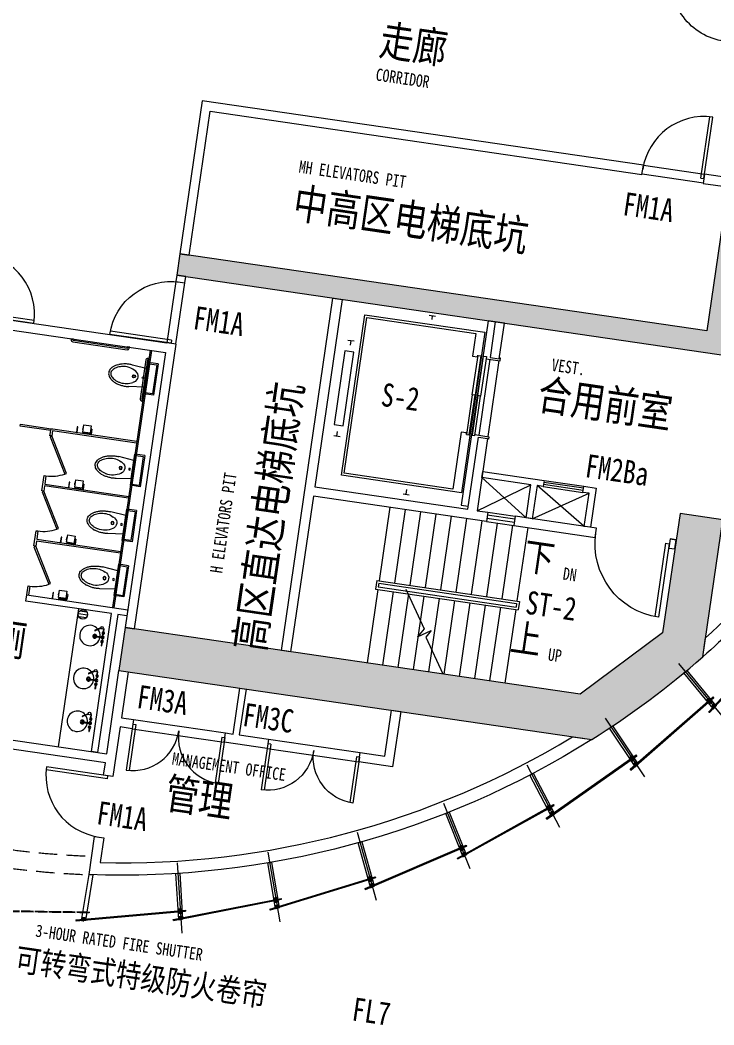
# Model space of a CAD drawing. Header units: inches. Extents: x -414268 to 632271, y -366004 to 318730.
# Drawn here: x 537920 to 549126, y 79151 to 95382 of the extents above; entities that cross this region are included whole.
import ezdxf
from ezdxf.enums import TextEntityAlignment as Align

# ---------------------------------------------------------------- set-up
doc = ezdxf.new("R2010")
doc.units = ezdxf.units.IN
doc.header["$LTSCALE"] = 1200
doc.header["$MEASUREMENT"] = 0
for name, pattern in [('LVL_1$0$HIDDEN', [0.375, 0.25, -0.125]), ('ROOF_SHINGLE-1$0$CENTER2', [1.125, 0.75, -0.125, 0.125, -0.125]), ('ROOF_SHINGLE-1$0$HIDDEN2', [0.1875, 0.125, -0.0625])]:
    doc.linetypes.add(name, pattern=pattern)
doc.layers.get('0').update_dxf_attribs({"linetype": 'CONTINUOUS', "lineweight": 0})
doc.layers.get('DEFPOINTS').update_dxf_attribs({"linetype": 'CONTINUOUS', "lineweight": 0})
for name, color, linetype, lineweight in [('a-door-p', 7, 'CONTINUOUS', 0), ('A-FLOR-PFIX', 7, 'CONTINUOUS', 0), ('A-FLOR-PFIX-P', 7, 'CONTINUOUS', 0), ('A-FURN-PFIX-P', 7, 'CONTINUOUS', 0), ('A-handicap', 7, 'CONTINUOUS', 0), ('COL-HATCH', 7, 'CONTINUOUS', 0), ('COLUMN', 7, 'CONTINUOUS', 0), ('ELEV-DOOR', 7, 'CONTINUOUS', 0), ('ELEV-EVTR', 7, 'CONTINUOUS', 0), ('EN-TEXT', 7, 'CONTINUOUS', 0), ('GROUND', 7, 'CONTINUOUS', 0), ('LVL_1$0$A-CORE-STRUCT', 7, 'LVL_1$0$HIDDEN', 0), ('PUB_TEXT', 7, 'CONTINUOUS', 0), ('ROOF_SHINGLE-1$0$A-GLAS', 7, 'CONTINUOUS', 0), ('ROOF_SHINGLE-1$0$A-HDWR', 7, 'CONTINUOUS', 0), ('STAIR', 7, 'CONTINUOUS', 0), ('TEXT-EN', 7, 'CONTINUOUS', 0), ('WALL', 7, 'CONTINUOUS', 0), ('WINDOW', 7, 'CONTINUOUS', 0), ('WINDOW_TEXT', 7, 'CONTINUOUS', 0), ('井道', 7, 'CONTINUOUS', 0), ('墙体-卫生', 7, 'CONTINUOUS', 0)]:
    doc.layers.add(name, color=color, linetype=linetype, lineweight=lineweight)
doc.styles.add('-黑体', font='simhei.ttf', dxfattribs={"width": 0.8})
doc.styles.add('SIMPLEX', font='SIMPLEX.SHX')
pattern_1 = [(185.1044, (539543.2328, 95610.815), (0.22242695, -2.4900856), [])]
pattern_2 = [(132.6794, (539543.233, 95610.815), (-2.7568439, -2.5421077), []), (132.6794, (539543.3044, 95612.5813), (-2.7568439, -2.5421077), [])]

# ---------------------------------------------------------------- blocks, each defined once
blk = doc.blocks.new('_A1OSQ')
for p, q in [((0.45, 0), (0.45, 0.997)), ((0.5, 0), (0.5, 1)), ((0.45, 0), (0.5, 0))]:
    blk.add_line(p, q)
blk.add_arc((0.5, 0), 1, 90, 180)
blk = doc.blocks.new('ROOF_SHINGLE-1$0$SHINGLE')
at = {"layer": 'ROOF_SHINGLE-1$0$A-GLAS'}
h = blk.add_hatch(color=7, dxfattribs=at)
h.paths.add_polyline_path([(-8.597, 12.036), (-8.596, 12.035), (-9.885, 10.815), (-9.886, 10.816)], flags=0)
edge = h.paths.add_edge_path(flags=17)
edge.add_line((-8.597, 12.036), (-8.596, 12.035))
edge.add_line((-8.597, 12.038), (-8.597, 12.036))
edge.add_line((-8.597, 12.038), (-8.601, 12.042))
edge.add_line((-8.601, 12.042), (-8.602, 12.042))
edge.add_line((-8.602, 12.042), (-9.891, 10.822))
edge.add_line((-9.891, 10.822), (-9.892, 10.82))
edge.add_line((-9.892, 10.82), (-9.887, 10.816))
edge.add_line((-9.886, 10.816), (-9.887, 10.816))
edge.add_line((-9.885, 10.815), (-9.886, 10.816))
edge.add_line((-9.885, 10.813), (-9.885, 10.815))
edge.add_line((-9.885, 10.813), (-9.881, 10.809))
edge.add_line((-9.881, 10.809), (-9.879, 10.809))
edge.add_line((-9.879, 10.809), (-8.59, 12.029))
edge.add_line((-8.59, 12.029), (-8.59, 12.031))
edge.add_line((-8.59, 12.031), (-8.594, 12.035))
edge.add_line((-8.596, 12.035), (-8.594, 12.035))
h.paths.add_polyline_path([(-9.885, 10.815), (-8.596, 12.035), (-8.594, 12.035), (-8.59, 12.031), (-8.59, 12.029), (-9.879, 10.809), (-9.881, 10.809), (-9.885, 10.813)], flags=0)
h.paths.add_polyline_path([(-9.886, 10.816), (-9.887, 10.816), (-9.892, 10.82), (-9.891, 10.822), (-8.602, 12.042), (-8.601, 12.042), (-8.597, 12.038), (-8.597, 12.036)], flags=0)
edge = h.paths.add_edge_path(flags=17)
edge.add_line((-9.885, 10.815), (-8.596, 12.035))
edge.add_line((-8.596, 12.035), (-8.594, 12.035))
edge.add_line((-8.594, 12.035), (-8.59, 12.031))
edge.add_line((-8.59, 12.031), (-8.59, 12.029))
edge.add_line((-8.59, 12.029), (-9.879, 10.809))
edge.add_line((-9.879, 10.809), (-9.881, 10.809))
edge.add_line((-9.881, 10.809), (-9.885, 10.813))
edge.add_line((-9.885, 10.813), (-9.885, 10.815))
edge.add_line((-9.885, 10.815), (-9.886, 10.816))
edge.add_line((-9.886, 10.816), (-9.887, 10.816))
edge.add_line((-9.887, 10.816), (-9.892, 10.82))
edge.add_line((-9.892, 10.82), (-9.891, 10.822))
edge.add_line((-9.891, 10.822), (-8.602, 12.042))
edge.add_line((-8.602, 12.042), (-8.601, 12.042))
edge.add_line((-8.601, 12.042), (-8.597, 12.038))
edge.add_line((-8.597, 12.038), (-8.597, 12.036))
edge.add_line((-8.597, 12.036), (-9.886, 10.816))
h = blk.add_hatch(dxfattribs=at)
h.set_pattern_fill('ANSI31', color=256, scale=0.02, angle=-1.575, style=0)
edge = h.paths.add_edge_path()
edge.add_line((-9.885, 10.815), (-8.596, 12.035))
edge.add_line((-8.596, 12.035), (-8.594, 12.035))
edge.add_line((-8.594, 12.035), (-8.59, 12.031))
edge.add_line((-8.59, 12.031), (-8.59, 12.029))
edge.add_line((-8.59, 12.029), (-9.879, 10.809))
edge.add_line((-9.879, 10.809), (-9.881, 10.809))
edge.add_line((-9.881, 10.809), (-9.885, 10.813))
edge.add_line((-9.885, 10.813), (-9.885, 10.815))
edge.add_line((-9.885, 10.815), (-9.886, 10.816))
edge.add_line((-9.886, 10.816), (-9.887, 10.816))
edge.add_line((-9.887, 10.816), (-9.892, 10.82))
edge.add_line((-9.892, 10.82), (-9.891, 10.822))
edge.add_line((-9.891, 10.822), (-8.602, 12.042))
edge.add_line((-8.602, 12.042), (-8.601, 12.042))
edge.add_line((-8.601, 12.042), (-8.597, 12.038))
edge.add_line((-8.597, 12.038), (-8.597, 12.036))
edge.add_line((-8.597, 12.036), (-9.886, 10.816))
h = blk.add_hatch(dxfattribs=at)
h.set_pattern_fill('ANSI31', color=256, scale=0.02, angle=-1.575, style=0)
edge = h.paths.add_edge_path()
edge.add_line((-9.885, 10.815), (-8.596, 12.035))
edge.add_line((-8.596, 12.035), (-8.594, 12.035))
edge.add_line((-8.594, 12.035), (-8.59, 12.031))
edge.add_line((-8.59, 12.031), (-8.59, 12.029))
edge.add_line((-8.59, 12.029), (-9.879, 10.809))
edge.add_line((-9.879, 10.809), (-9.881, 10.809))
edge.add_line((-9.881, 10.809), (-9.885, 10.813))
edge.add_line((-9.885, 10.813), (-9.885, 10.815))
edge.add_line((-9.885, 10.815), (-9.886, 10.816))
edge.add_line((-9.886, 10.816), (-9.887, 10.816))
edge.add_line((-9.887, 10.816), (-9.892, 10.82))
edge.add_line((-9.892, 10.82), (-9.891, 10.822))
edge.add_line((-9.891, 10.822), (-8.602, 12.042))
edge.add_line((-8.602, 12.042), (-8.601, 12.042))
edge.add_line((-8.601, 12.042), (-8.597, 12.038))
edge.add_line((-8.597, 12.038), (-8.597, 12.036))
edge.add_line((-8.597, 12.036), (-9.886, 10.816))
at = {"layer": 'ROOF_SHINGLE-1$0$A-HDWR'}
h = blk.add_hatch(dxfattribs=at)
h.set_pattern_fill('ANSI32', color=256, scale=0.01, angle=-54, style=0)
edge = h.paths.add_edge_path()
edge.add_arc((-8.712, 11.94), 0.005, 133.4294, 223.4294, ccw=False)
edge.add_line((-8.715, 11.943), (-8.672, 11.985))
edge.add_arc((-8.668, 11.981), 0.005, 43.4294, 133.4294, ccw=False)
edge.add_line((-8.665, 11.985), (-8.664, 11.984))
edge.add_line((-8.664, 11.984), (-8.715, 11.936))
edge.add_line((-8.715, 11.936), (-8.715, 11.936))
h = blk.add_hatch(dxfattribs=at)
h.set_pattern_fill('ANSI32', color=256, scale=0.01, angle=-54, style=0)
h.paths.add_polyline_path([(-8.694, 11.924), (-8.696, 11.926), (-8.659, 11.961), (-8.658, 11.959)])
h = blk.add_hatch(dxfattribs=at)
h.set_pattern_fill('ANSI32', color=256, scale=0.01, angle=-54, style=0)
h.paths.add_polyline_path([(-8.64, 11.85), (-8.642, 11.852), (-8.602, 11.882), (-8.601, 11.88)])
h = blk.add_hatch(dxfattribs=at)
h.set_pattern_fill('ANSI32', color=256, scale=0.01, angle=-54, style=0)
h.paths.add_polyline_path([(-8.627, 11.832), (-8.626, 11.83), (-8.586, 11.86), (-8.587, 11.862)])
at = {"layer": 'DEFPOINTS', "linetype": 'ROOF_SHINGLE-1$0$CENTER2'}
blk.add_lwpolyline([(-8.154, 11.223), (-8.823, 12.144)], dxfattribs=at)
at = {"layer": 'ROOF_SHINGLE-1$0$A-GLAS', "color": 4}
blk.add_lwpolyline([(-9.885, 10.815), (-8.596, 12.035), (-8.594, 12.035), (-8.59, 12.031), (-8.59, 12.029), (-9.879, 10.809), (-9.881, 10.809), (-9.885, 10.813), (-9.885, 10.815), (-9.886, 10.816), (-9.887, 10.816), (-9.892, 10.82), (-9.891, 10.822), (-8.602, 12.042), (-8.601, 12.042), (-8.597, 12.038), (-8.597, 12.036), (-9.886, 10.816)], dxfattribs=at)
at = {"layer": 'ROOF_SHINGLE-1$0$A-HDWR', "color": 3}
blk.add_lwpolyline([(-8.715, 11.936, -0.414214), (-8.715, 11.943), (-8.672, 11.985, -0.414214), (-8.665, 11.985), (-8.664, 11.984), (-8.715, 11.936)], format="xyb", close=True, dxfattribs=at)
at = {"layer": 'ROOF_SHINGLE-1$0$A-HDWR'}
blk.add_lwpolyline([(-8.278, 11.343), (-8.711, 11.939), (-8.667, 11.981), (-8.229, 11.378)], close=True, dxfattribs=at)
at = {"layer": 'ROOF_SHINGLE-1$0$A-HDWR', "linetype": 'ROOF_SHINGLE-1$0$HIDDEN2'}
blk.add_lwpolyline([(-8.697, 11.961), (-8.69, 11.959), (-8.67, 11.938), (-8.668, 11.939), (-8.689, 11.96), (-8.69, 11.967)], close=True, dxfattribs=at)
at = {"layer": 'ROOF_SHINGLE-1$0$A-HDWR', "color": 4}
for points in [[(-8.694, 11.924), (-8.696, 11.926), (-8.659, 11.961), (-8.658, 11.959)], [(-8.64, 11.85), (-8.642, 11.852), (-8.602, 11.882), (-8.601, 11.88)], [(-8.627, 11.832), (-8.626, 11.83), (-8.586, 11.86), (-8.587, 11.862)]]:
    blk.add_lwpolyline(points, close=True, dxfattribs=at)
at = {"layer": 'ROOF_SHINGLE-1$0$A-HDWR', "color": 2}
for points in [[(-8.694, 11.924), (-8.682, 11.907), (-8.646, 11.942), (-8.646, 11.942), (-8.658, 11.959)], [(-8.654, 11.869), (-8.642, 11.852), (-8.622, 11.867), (-8.602, 11.882), (-8.615, 11.9)], [(-8.626, 11.83), (-8.613, 11.812), (-8.593, 11.827), (-8.573, 11.843), (-8.586, 11.86)]]:
    blk.add_lwpolyline(points, close=True, dxfattribs=at)
at = {"layer": 'ROOF_SHINGLE-1$0$A-HDWR', "color": 1}
for points in [[(-8.683, 11.926), (-8.679, 11.929)], [(-8.683, 11.921), (-8.683, 11.926)], [(-8.683, 11.921), (-8.678, 11.92)], [(-8.675, 11.927), (-8.679, 11.929)], [(-8.678, 11.92), (-8.675, 11.922)], [(-8.675, 11.927), (-8.675, 11.922)], [(-8.665, 11.944), (-8.661, 11.946)], [(-8.664, 11.939), (-8.665, 11.944)], [(-8.664, 11.939), (-8.66, 11.937)], [(-8.657, 11.944), (-8.661, 11.946)], [(-8.66, 11.937), (-8.657, 11.94)], [(-8.657, 11.944), (-8.657, 11.94)], [(-8.642, 11.87), (-8.639, 11.873)], [(-8.642, 11.865), (-8.642, 11.87)], [(-8.642, 11.865), (-8.638, 11.864)], [(-8.634, 11.871), (-8.639, 11.873)], [(-8.638, 11.864), (-8.634, 11.866)], [(-8.634, 11.871), (-8.634, 11.866)], [(-8.623, 11.885), (-8.619, 11.888)], [(-8.622, 11.88), (-8.623, 11.885)], [(-8.622, 11.88), (-8.618, 11.878)], [(-8.615, 11.886), (-8.619, 11.888)], [(-8.618, 11.878), (-8.615, 11.881)], [(-8.615, 11.886), (-8.615, 11.881)], [(-8.614, 11.83), (-8.61, 11.833)], [(-8.613, 11.826), (-8.614, 11.83)], [(-8.613, 11.826), (-8.609, 11.824)], [(-8.606, 11.831), (-8.61, 11.833)], [(-8.609, 11.824), (-8.605, 11.827)], [(-8.606, 11.831), (-8.605, 11.827)], [(-8.594, 11.845), (-8.59, 11.848)], [(-8.594, 11.841), (-8.594, 11.845)], [(-8.594, 11.841), (-8.589, 11.839)], [(-8.586, 11.846), (-8.59, 11.848)], [(-8.589, 11.839), (-8.586, 11.842)], [(-8.586, 11.846), (-8.586, 11.842)]]:
    blk.add_lwpolyline(points, dxfattribs=at)
for centre in [(-8.679, 11.924), (-8.661, 11.942), (-8.638, 11.868), (-8.619, 11.883), (-8.609, 11.829), (-8.59, 11.843)]:
    blk.add_circle(centre, 0.005, dxfattribs=at)
blk = doc.blocks.new('GOOSE-NECK-FAUCET')
at = {"linetype": 'ByBlock'}
for p, q in [((-0.12, 2.56), (-0.12, 5.36)), ((0.03, 5.46), (-0.02, 5.46)), ((0.03, 2.46), (-0.02, 2.46)), ((0.13, 2.56), (0.13, 5.36)), ((-0.12, -2.56), (-0.12, -5.36)), ((0.03, -2.46), (-0.02, -2.46)), ((0.03, -5.46), (-0.02, -5.46)), ((0.13, -2.56), (0.13, -5.36))]:
    blk.add_line(p, q, dxfattribs=at)
for p, q in [((5, 0.25), (0, 0.25)), ((5, -0.25), (0, -0.25))]:
    blk.add_line(p, q)
for centre, radius, start, end in [((0, 0), 0.95, 20.92483, 339.07517), ((0, 2.66), 0.8, 98.9893, 81.0107), ((0, 0), 0.25, 90, 270), ((5, 0), 0.25, 270, 90), ((0, -2.66), 0.8, 278.9893, 261.0107)]:
    blk.add_arc(centre, radius, start, end)
for centre, start, end in [((-0.02, 5.36), 90, 180), ((-0.02, 2.56), 180, 270), ((0.03, 5.36), 0, 90), ((0.03, 2.56), 270, 0), ((-0.02, -2.56), 90, 180), ((-0.02, -5.36), 180, 270), ((0.03, -2.56), 0, 90), ((0.03, -5.36), 270, 0)]:
    blk.add_arc(centre, 0.1, start, end, dxfattribs=at)
blk = doc.blocks.new('GOOSE2')
at = {"layer": 'A-FLOR-PFIX-P'}
for p, q in [((-15.83, -5.44), (-12.36, -3.44)), ((-15.64, -5.76), (-12.17, -3.76))]:
    blk.add_line(p, q, dxfattribs=at)
blk.add_circle((-16.43, -6), 0.8, dxfattribs=at)
at = {"layer": 'A-FLOR-PFIX-P', "linetype": 'Continuous'}
for start, end in [(227.18991, 177.79577), (182.20423, 223.75953)]:
    blk.add_arc((-9.5, 0), 6.5, start, end, dxfattribs=at)
at = {"layer": 'A-FLOR-PFIX-P', "color": 1}
for centre, radius, start, end in [((-12.66, 0), 1.25, 360, 168.46304), ((-12.66, 0), 1.25, 191.53696, 360), ((-12.71, 0), 1, 360, 165.52249), ((-12.71, 0), 1, 194.47751, 360)]:
    blk.add_arc(centre, radius, start, end, dxfattribs=at)
at = {"layer": 'A-FLOR-PFIX-P'}
blk.add_arc((-12.27, -3.6), 0.188, 300, 120, dxfattribs=at)
at = {"layer": 'A-FLOR-PFIX-P', "linetype": 'Continuous'}
blk.add_blockref('GOOSE-NECK-FAUCET', (-17.71, 0), dxfattribs=at)
blk = doc.blocks.new('PAP_FIX')
at = {"layer": 'A-FURN-PFIX-P', "linetype": 'Continuous'}
for p, q in [((0.07, 0.01), (0.005, 0.01)), ((0.09, 0), (0.005, 0))]:
    blk.add_line(p, q, dxfattribs=at)
at = {"layer": 'A-FURN-PFIX-P'}
for p, q in [((0.07, 0.14), (0.07, 0.145)), ((0.07, 0.02), (0.07, 0.01)), ((0.09, 0.15), (0.09, 0.14)), ((0.09, 0), (0.09, 0.02))]:
    blk.add_line(p, q, dxfattribs=at)
at = {"layer": 'A-FURN-PFIX-P', "linetype": 'Continuous'}
for points in [[(0.09, 0.24), (0, 0.24), (0, 0.23), (0.09, 0.23)], [(0, 0), (0.005, 0), (0.005, 0.14), (0, 0.14)]]:
    blk.add_lwpolyline(points, close=True, dxfattribs=at)
at = {"layer": 'A-FURN-PFIX-P'}
for points in [[(0.14, 0.14), (0.14, 0.02), (0.02, 0.02), (0.02, 0.14)], [(0.09, 0.145), (0.09, 0.15), (0.06, 0.15), (0.06, 0.145)]]:
    blk.add_lwpolyline(points, close=True, dxfattribs=at)
blk = doc.blocks.new('TOILET')
for p, q in [((-0.15, 0), (-0.178, -0.245)), ((-0.15, 0), (0.15, 0)), ((0.15, 0), (0.176, -0.252)), ((-0.086, -0.178), (-0.086, -0.178)), ((-0.085, -0.178), (-0.085, -0.178)), ((0.088, -0.178), (0.093, -0.188)), ((0.088, -0.178), (0.088, -0.178)), ((0.093, -0.188), (0.098, -0.198)), ((0.098, -0.199), (0.098, -0.198)), ((0.108, -0.217), (0.108, -0.217)), ((-0.18, -0.344), (-0.18, -0.344)), ((-0.143, -0.492), (-0.154, -0.466)), ((-0.131, -0.4), (-0.131, -0.4)), ((0.127, -0.416), (0.127, -0.416)), ((0.131, -0.4), (0.131, -0.4))]:
    blk.add_line(p, q)
for points in [[(-0.178, -0.245, 0.027954), (-0.182, -0.302, 0.027921), (-0.179, -0.359, 0.029205), (-0.169, -0.414, 0.03198), (-0.154, -0.465, 0.03198)], [(-0.143, -0.492, 0.043935), (-0.118, -0.536, 0.054187), (-0.088, -0.571, 0.067534), (-0.054, -0.596, 0.080578), (-0.018, -0.607, 0.085983), (0.018, -0.607, 0.079507), (0.054, -0.594, 0.06615), (0.088, -0.569, 0.053027), (0.117, -0.532, 0.043119), (0.142, -0.487, 0.036498), (0.161, -0.434, 0.032486), (0.173, -0.375, 0.030506), (0.178, -0.314, 0.030244), (0.176, -0.252, 0.030244)], [(-0.128, -0.413, 0.031203), (-0.115, -0.459, 0.0373), (-0.097, -0.499, 0.047035), (-0.075, -0.532, 0.061484), (-0.05, -0.556, 0.079423), (-0.024, -0.57, 0.092798), (0.004, -0.574, 0.090488), (0.031, -0.567, 0.074717), (0.057, -0.551, 0.057259), (0.081, -0.524, 0.044082), (0.102, -0.49, 0.035415), (0.119, -0.448, 0.030069), (0.131, -0.401, 0.030069)]]:
    blk.add_lwpolyline(points, format="xyb")
for centre, radius in [((0, -0.049), 0.015), ((0, -0.196), 0.025), ((0, -0.196), 0.02)]:
    blk.add_circle(centre, radius)
for centre, radius, start, end in [((0.001, -0.228), 0.1, 30.0007, 149.9993), ((0.164, -0.345), 0.3, 146.2569, 194.1011), ((-0.164, -0.345), 0.3, 349.2854, 29.0157), ((-0.164, -0.345), 0.3, 346.1953, 346.5288)]:
    blk.add_arc(centre, radius, start, end)
blk = doc.blocks.new('_WBLK')
for p, q in [((-0.5, 0.5), (0.5, 0.5)), ((0.5, 0.167), (-0.5, 0.167)), ((0.5, -0.167), (-0.5, -0.167)), ((-0.5, -0.5), (0.5, -0.5))]:
    blk.add_line(p, q)
at = {"layer": 'WINDOW_TEXT', "style": 'SIMPLEX', "flags": 9}
blk.add_attdef('A', text='', height=1, dxfattribs=at).set_placement((0, 1.5), align=Align.MIDDLE)
blk = doc.blocks.new('_A0LCF')
for p, q in [((-0.5, 0), (-0.5, 0.5)), ((-0.467, 0), (-0.467, 0.499)), ((0.467, 0), (0.467, 0.499)), ((0.5, 0), (0.5, 0.5)), ((-0.467, 0), (-0.5, 0)), ((0.5, 0), (0.467, 0))]:
    blk.add_line(p, q)
for centre, start, end in [((-0.5, 0), 0, 90), ((0.5, 0), 90, 180)]:
    blk.add_arc(centre, 0.5, start, end)

msp = doc.modelspace()

# ---------------------------------------------------------------- hatches: boundary and pattern name
at = {"layer": 'COL-HATCH'}
msp.add_hatch(color=256, dxfattribs=at).paths.add_polyline_path([(549651.5, 89913.6), (550063.9, 92733.6), (549371.3, 92834.9), (549009.5, 90361.2), (540500, 91605.7), (540449.4, 91259.4)])
msp.add_hatch(color=256, dxfattribs=at).paths.add_polyline_path([(549651.5, 89913.6), (550063.9, 92733.6), (549371.3, 92834.9), (549009.5, 90361.2), (540500, 91605.7), (540449.4, 91259.4)])
h = msp.add_hatch(color=256, dxfattribs=at)
edge = h.paths.add_edge_path()
edge.add_line((548296.5, 85486.1), (546966.1, 84495.2))
edge.add_line((546966.1, 84495.2), (539617.3, 85569.9))
edge.add_line((539617.3, 85569.9), (539516, 84877.3))
edge.add_line((539516, 84877.3), (547151.7, 83760.6))
edge.add_arc((539552.4, 95837.5), 14268.9, 302.17972, 311.17855)
edge.add_line((548947.2, 85097.9), (549270.9, 87311.3))
edge.add_line((549270.9, 87311.3), (548578.2, 87412.6))
edge.add_line((548578.2, 87412.6), (548296.5, 85486.1))
h = msp.add_hatch(color=256, dxfattribs=at)
edge = h.paths.add_edge_path()
edge.add_line((548296.5, 85486.1), (546966.1, 84495.2))
edge.add_line((546966.1, 84495.2), (539617.3, 85569.9))
edge.add_line((539617.3, 85569.9), (539516, 84877.3))
edge.add_line((539516, 84877.3), (547151.7, 83760.6))
edge.add_arc((539552.4, 95837.5), 14268.9, 302.17972, 311.17855)
edge.add_line((548947.2, 85097.9), (549270.9, 87311.3))
edge.add_line((549270.9, 87311.3), (548578.2, 87412.6))
edge.add_line((548578.2, 87412.6), (548296.5, 85486.1))
at = {"layer": 'ROOF_SHINGLE-1$0$A-GLAS'}
h = msp.add_hatch(color=7, dxfattribs=at)
h.paths.add_polyline_path([(538824.5, 80837.2), (538824.4, 80838.7), (540592.7, 80996.8), (540592.8, 80995.3)], flags=0)
edge = h.paths.add_edge_path(flags=17)
edge.add_line((538824.5, 80837.2), (538824.4, 80838.7))
edge.add_line((538823.6, 80836.1), (538824.5, 80837.2))
edge.add_line((538823.6, 80836.1), (538824.2, 80830.1))
edge.add_line((538824.2, 80830.1), (538825.3, 80829.2))
edge.add_line((538825.3, 80829.2), (540593.5, 80987.3))
edge.add_line((540593.5, 80987.3), (540594.4, 80988.4))
edge.add_line((540594.4, 80988.4), (540593.9, 80994.4))
edge.add_line((540592.8, 80995.3), (540593.9, 80994.4))
edge.add_line((540592.7, 80996.8), (540592.8, 80995.3))
edge.add_line((540593.6, 80997.9), (540592.7, 80996.8))
edge.add_line((540593.6, 80997.9), (540593.1, 81003.8))
edge.add_line((540593.1, 81003.8), (540592, 81004.8))
edge.add_line((540592, 81004.8), (538823.7, 80846.7))
edge.add_line((538823.7, 80846.7), (538822.8, 80845.6))
edge.add_line((538822.8, 80845.6), (538823.3, 80839.6))
edge.add_line((538824.4, 80838.7), (538823.3, 80839.6))
h.paths.add_polyline_path([(540592.7, 80996.8), (538824.4, 80838.7), (538823.3, 80839.6), (538822.8, 80845.6), (538823.7, 80846.7), (540592, 81004.8), (540593.1, 81003.8), (540593.6, 80997.9)], flags=0)
h.paths.add_polyline_path([(540592.8, 80995.3), (540593.9, 80994.4), (540594.4, 80988.4), (540593.5, 80987.3), (538825.3, 80829.2), (538824.2, 80830.1), (538823.6, 80836.1), (538824.5, 80837.2)], flags=0)
edge = h.paths.add_edge_path(flags=17)
edge.add_line((540592.7, 80996.8), (538824.4, 80838.7))
edge.add_line((538824.4, 80838.7), (538823.3, 80839.6))
edge.add_line((538823.3, 80839.6), (538822.8, 80845.6))
edge.add_line((538822.8, 80845.6), (538823.7, 80846.7))
edge.add_line((538823.7, 80846.7), (540592, 81004.8))
edge.add_line((540592, 81004.8), (540593.1, 81003.8))
edge.add_line((540593.1, 81003.8), (540593.6, 80997.9))
edge.add_line((540593.6, 80997.9), (540592.7, 80996.8))
edge.add_line((540592.7, 80996.8), (540592.8, 80995.3))
edge.add_line((540592.8, 80995.3), (540593.9, 80994.4))
edge.add_line((540593.9, 80994.4), (540594.4, 80988.4))
edge.add_line((540594.4, 80988.4), (540593.5, 80987.3))
edge.add_line((540593.5, 80987.3), (538825.3, 80829.2))
edge.add_line((538825.3, 80829.2), (538824.2, 80830.1))
edge.add_line((538824.2, 80830.1), (538823.6, 80836.1))
edge.add_line((538823.6, 80836.1), (538824.5, 80837.2))
edge.add_line((538824.5, 80837.2), (540592.8, 80995.3))
h = msp.add_hatch(dxfattribs=at)
h.set_pattern_fill('ANSI31', color=256, scale=20, angle=140.1044, style=0)
h.set_pattern_definition(pattern_1)
edge = h.paths.add_edge_path()
edge.add_line((540592.7, 80996.8), (538824.4, 80838.7))
edge.add_line((538824.4, 80838.7), (538823.3, 80839.6))
edge.add_line((538823.3, 80839.6), (538822.8, 80845.6))
edge.add_line((538822.8, 80845.6), (538823.7, 80846.7))
edge.add_line((538823.7, 80846.7), (540592, 81004.8))
edge.add_line((540592, 81004.8), (540593.1, 81003.8))
edge.add_line((540593.1, 81003.8), (540593.6, 80997.9))
edge.add_line((540593.6, 80997.9), (540592.7, 80996.8))
edge.add_line((540592.7, 80996.8), (540592.8, 80995.3))
edge.add_line((540592.8, 80995.3), (540593.9, 80994.4))
edge.add_line((540593.9, 80994.4), (540594.4, 80988.4))
edge.add_line((540594.4, 80988.4), (540593.5, 80987.3))
edge.add_line((540593.5, 80987.3), (538825.3, 80829.2))
edge.add_line((538825.3, 80829.2), (538824.2, 80830.1))
edge.add_line((538824.2, 80830.1), (538823.6, 80836.1))
edge.add_line((538823.6, 80836.1), (538824.5, 80837.2))
edge.add_line((538824.5, 80837.2), (540592.8, 80995.3))
h = msp.add_hatch(dxfattribs=at)
h.set_pattern_fill('ANSI31', color=256, scale=20, angle=140.1044, style=0)
h.set_pattern_definition(pattern_1)
edge = h.paths.add_edge_path()
edge.add_line((540592.7, 80996.8), (538824.4, 80838.7))
edge.add_line((538824.4, 80838.7), (538823.3, 80839.6))
edge.add_line((538823.3, 80839.6), (538822.8, 80845.6))
edge.add_line((538822.8, 80845.6), (538823.7, 80846.7))
edge.add_line((538823.7, 80846.7), (540592, 81004.8))
edge.add_line((540592, 81004.8), (540593.1, 81003.8))
edge.add_line((540593.1, 81003.8), (540593.6, 80997.9))
edge.add_line((540593.6, 80997.9), (540592.7, 80996.8))
edge.add_line((540592.7, 80996.8), (540592.8, 80995.3))
edge.add_line((540592.8, 80995.3), (540593.9, 80994.4))
edge.add_line((540593.9, 80994.4), (540594.4, 80988.4))
edge.add_line((540594.4, 80988.4), (540593.5, 80987.3))
edge.add_line((540593.5, 80987.3), (538825.3, 80829.2))
edge.add_line((538825.3, 80829.2), (538824.2, 80830.1))
edge.add_line((538824.2, 80830.1), (538823.6, 80836.1))
edge.add_line((538823.6, 80836.1), (538824.5, 80837.2))
edge.add_line((538824.5, 80837.2), (540592.8, 80995.3))
at = {"layer": 'ROOF_SHINGLE-1$0$A-HDWR'}
h = msp.add_hatch(dxfattribs=at)
h.set_pattern_fill('ANSI32', color=256, scale=10, angle=-272.3206, style=0)
h.set_pattern_definition(pattern_2)
edge = h.paths.add_edge_path()
edge.add_arc((538974.6, 80841.6), 5, 275.10879, 5.10879, ccw=False)
edge.add_line((538975.1, 80836.6), (538915.3, 80831.3))
edge.add_arc((538914.9, 80836.2), 5, 185.10879, 275.10879, ccw=False)
edge.add_line((538909.9, 80835.8), (538909.8, 80836.8))
edge.add_line((538909.8, 80836.8), (538979.5, 80843))
edge.add_line((538979.5, 80843), (538979.6, 80842))
h = msp.add_hatch(dxfattribs=at)
h.set_pattern_fill('ANSI32', color=256, scale=10, angle=-272.3206, style=0)
h.set_pattern_definition(pattern_2)
h.paths.add_polyline_path([(538970.7, 80864.8), (538970.6, 80862.3), (538920.3, 80857.8), (538920.4, 80860.3)])
at = {"layer": '墙体-卫生'}
h = msp.add_hatch(dxfattribs=at)
h.set_pattern_fill('LINE', color=256, scale=375, angle=81.6794, style=0)
h.set_pattern_definition([(171.748446, (1668462.02, 68625.716), (-6.7274747, -46.3897263), [])])
edge = h.paths.add_edge_path()
edge.add_arc((538934.8, 85781.8), 75, 0, 360)

# ---------------------------------------------------------------- linework, layer by layer
at = {"layer": 'a-door-p'}
for points in [[(538415.2, 88752.4), (537920.4, 88824.7), (537924.8, 88854.4), (538419.5, 88782.1)], [(539801, 88549.7), (538444.9, 88748.1), (538432.6, 88663.9), (538402.9, 88668.3), (538419.5, 88782.1), (538449.2, 88777.7), (538449.2, 88777.7), (539805.4, 88579.4)], [(539670.8, 87659.2), (538314.6, 87857.5), (538302.3, 87773.4), (538272.6, 87777.8), (538308.8, 88025.1), (538338.5, 88020.8), (538319, 87887.2), (539675.1, 87688.9)], [(539540.5, 86768.7), (538184.4, 86967), (538172.1, 86882.9), (538142.4, 86887.2), (538178.6, 87134.6), (538208.3, 87130.3), (538188.7, 86996.7), (539544.9, 86798.3)], [(538026.6, 86095.7), (538048.3, 86244.1), (538078, 86239.7), (538056.3, 86091.3)]]:
    msp.add_lwpolyline(points, dxfattribs=at)
for points in [[(538644.6, 88049.5), (538672.5, 88060.6), (538432.6, 88663.9), (538404.7, 88652.9)], [(538514.4, 87159), (538542.3, 87170.1), (538302.3, 87773.4), (538274.4, 87762.3)], [(538384.1, 86268.5), (538412, 86279.5), (538172.1, 86882.9), (538144.2, 86871.8)]]:
    msp.add_lwpolyline(points, close=True, dxfattribs=at)
for centre in [(538432.6, 88663.9), (538302.3, 87773.4), (538172.1, 86882.9)]:
    msp.add_arc(centre, 650, 261.6794, 289.04226, dxfattribs=at)
at = {"layer": 'A-FLOR-PFIX'}
for p, q in [((539917.5, 89346.3), (539991.3, 89850.9)), ((539917.6, 89347.3), (539991.4, 89851.9)), ((539937.9, 89361.5), (540006.5, 89830.5)), ((539937.9, 89361.5), (540006.5, 89830.5)), ((540148.8, 89828.9), (539991.4, 89851.9)), ((540006.5, 89830.5), (540126.1, 89813)), ((540006.5, 89830.5), (540126.1, 89813)), ((540126.1, 89813), (540057.5, 89344)), ((540126.1, 89813), (540057.5, 89344)), ((540148.8, 89828.9), (540075, 89324.3)), ((540148.8, 89828.9), (540075, 89324.3)), ((540075, 89324.3), (539917.6, 89347.3)), ((540057.5, 89344), (539937.9, 89361.5)), ((540057.5, 89344), (539937.9, 89361.5)), ((539701.2, 87867), (539775, 88371.7)), ((539701.3, 87868), (539775.1, 88372.7)), ((539721.6, 87882.2), (539790.2, 88351.2)), ((539721.6, 87882.2), (539790.2, 88351.2)), ((539932.4, 88349.6), (539775.1, 88372.7)), ((539790.2, 88351.2), (539909.8, 88333.8)), ((539790.2, 88351.2), (539909.8, 88333.8)), ((539909.8, 88333.8), (539841.2, 87864.8)), ((539909.8, 88333.8), (539841.2, 87864.8)), ((539932.4, 88349.6), (539858.6, 87845)), ((539932.4, 88349.6), (539858.6, 87845)), ((539858.6, 87845), (539701.3, 87868)), ((539841.2, 87864.8), (539721.6, 87882.2)), ((539841.2, 87864.8), (539721.6, 87882.2)), ((539570.9, 86976.5), (539644.7, 87481.1)), ((539571.1, 86977.5), (539644.9, 87482.1)), ((539591.4, 86991.7), (539660, 87460.7)), ((539591.4, 86991.7), (539660, 87460.7)), ((539802.2, 87459.1), (539644.9, 87482.1)), ((539660, 87460.7), (539779.5, 87443.2)), ((539660, 87460.7), (539779.5, 87443.2)), ((539779.5, 87443.2), (539710.9, 86974.2)), ((539779.5, 87443.2), (539710.9, 86974.2)), ((539802.2, 87459.1), (539728.4, 86954.5)), ((539802.2, 87459.1), (539728.4, 86954.5)), ((539728.4, 86954.5), (539571.1, 86977.5)), ((539710.9, 86974.2), (539591.4, 86991.7)), ((539710.9, 86974.2), (539591.4, 86991.7)), ((539440.7, 86086), (539514.5, 86590.6)), ((539440.8, 86087), (539514.6, 86591.6)), ((539461.1, 86101.2), (539529.7, 86570.2)), ((539461.1, 86101.2), (539529.7, 86570.2)), ((539672, 86568.6), (539514.6, 86591.6)), ((539529.7, 86570.2), (539649.3, 86552.7)), ((539529.7, 86570.2), (539649.3, 86552.7)), ((539649.3, 86552.7), (539580.7, 86083.7)), ((539649.3, 86552.7), (539580.7, 86083.7)), ((539672, 86568.6), (539598.2, 86064)), ((539672, 86568.6), (539598.2, 86064)), ((539598.2, 86064), (539440.8, 86087)), ((539580.7, 86083.7), (539461.1, 86101.2)), ((539580.7, 86083.7), (539461.1, 86101.2))]:
    msp.add_line(p, q, dxfattribs=at)
at = {"layer": 'A-FLOR-PFIX-P'}
msp.add_line((538541, 83645.4), (538866.6, 85871.7), dxfattribs=at)
at = {"layer": 'A-handicap'}
for points in [[(538740.6, 90233.9, 0.4142136), (538743.2, 90230.5), (538776.5, 90225.6, 0.4142136), (538779.9, 90228.1), (538780.2, 90230.1), (538740.9, 90235.9)], [(539653.5, 90097.4), (539686.8, 90092.5, 0.4142136), (539690.2, 90095), (539690.5, 90097), (539651.2, 90102.7), (539650.9, 90100.8, 0.4142136)], [(539990.9, 89887), (539995.1, 89915.3, -0.2056834), (539999.2, 89922.8), (540001.2, 89922.5), (539995.4, 89883.3), (539993.5, 89883.6, -0.4142136)], [(539898.7, 89256.1), (539893.8, 89222.8, 0.4142136), (539896.3, 89219.4), (539898.3, 89219.1), (539904, 89258.4), (539902.1, 89258.6, 0.4142136)]]:
    msp.add_lwpolyline(points, format="xyb", close=True, dxfattribs=at)
for points in [[(538747.5, 90229.9), (538746, 90220, 0.4142136), (538771.4, 90185.9), (539647, 90057.9, 0.4142136), (539681.1, 90083.2), (539682.5, 90093.1)], [(538772.2, 90226.2), (538770.7, 90216.3, 0.4142136), (538775, 90210.7), (539650.7, 90082.6, 0.4142136), (539656.3, 90086.8), (539657.8, 90096.7)], [(539995.2, 89916), (539985.3, 89917.4, 0.4142136), (539951.2, 89892.1), (539859.2, 89262.5, 0.4142136), (539884.5, 89228.5), (539894.4, 89227.1)], [(539991.6, 89891.3), (539981.7, 89892.7, 0.4142136), (539976, 89888.5), (539883.9, 89258.9, 0.4142136), (539888.1, 89253.3), (539898, 89251.8)]]:
    msp.add_lwpolyline(points, format="xyb", dxfattribs=at)
at = {"layer": 'COLUMN'}
msp.add_lwpolyline([(549651.5, 89913.6), (550063.9, 92733.6), (549371.3, 92834.9), (549009.5, 90361.2), (540500, 91605.7), (540449.4, 91259.4)], close=True, dxfattribs=at)
msp.add_lwpolyline([(548296.5, 85486.1), (546966.1, 84495.2), (539617.3, 85569.9), (539516, 84877.3), (547151.7, 83760.6, 0.039285), (548947.2, 85097.9), (549270.9, 87311.3), (548578.2, 87412.6), (548296.5, 85486.1)], format="xyb", close=True, dxfattribs=at)
at = {"layer": 'ELEV-DOOR'}
for points in [[(545223.9, 89328.3), (545317.3, 89966.5), (545361.8, 89960), (545268.5, 89321.8)], [(545313, 89315.3), (545406.3, 89953.5), (545450.9, 89947), (545357.5, 89308.7)], [(545223.9, 89328.3), (545130.6, 88690.1), (545175.1, 88683.6), (545268.5, 89321.8)], [(545313, 89315.3), (545219.7, 88677), (545264.2, 88670.5), (545357.5, 89308.7)]]:
    msp.add_lwpolyline(points, close=True, dxfattribs=at)
at = {"layer": 'ELEV-DOOR', "color": 5}
for points in [[(545450.9, 89947), (545445.8, 89912.3), (545671.5, 89879.3), (545677.3, 89918.9), (545660.5, 89921.3)], [(545264.2, 88670.5), (545266.3, 88685.4), (545492, 88652.4), (545486.2, 88612.8), (545469.5, 88615.2)]]:
    msp.add_lwpolyline(points, dxfattribs=at)
at = {"layer": 'ELEV-EVTR'}
for p, q in [((545506.3, 89903.5), (545326.9, 88676.5)), ((545654.7, 89881.8), (545475.3, 88654.8))]:
    msp.add_line(p, q, dxfattribs=at)
at = {"layer": 'ELEV-EVTR', "color": 2}
msp.add_lwpolyline([(543110.1, 88030.5), (543489.2, 90622.9), (545427.4, 90339.5), (545048.3, 87747.1), (543110.1, 88030.5)], close=True, dxfattribs=at)
at = {"layer": 'ELEV-EVTR'}
msp.add_lwpolyline([(545125.7, 88690.8), (545129.3, 88715.5), (545045.2, 88727.8), (544910.6, 87807.6), (543155.4, 88064.3), (543523, 90577.6), (545278.1, 90320.9), (545224.6, 89954.8), (545308.7, 89942.5), (545312.3, 89967.2)], dxfattribs=at)
at = {"layer": 'ELEV-EVTR', "color": 5}
for points in [[(544528.5, 90615.5), (544627.4, 90601)], [(544578, 90608.2), (544568.5, 90543.9)], [(543214.6, 90213.4), (543313.5, 90198.9)], [(543264, 90206.1), (543253.2, 90131.9)], [(542988.8, 88669.8), (543087.7, 88655.3)], [(543038.3, 88662.6), (543049.1, 88736.8)], [(544106.5, 87730.2), (544205.4, 87715.7)], [(544156, 87722.9), (544166.8, 87797.1)]]:
    msp.add_lwpolyline(points, dxfattribs=at)
at = {"layer": 'ELEV-EVTR', "color": 2}
msp.add_lwpolyline([(545594.6, 90507), (545479.7, 90523.9), (545044.4, 87545.5), (545159, 87528.7)], dxfattribs=at)
at = {"layer": 'ELEV-EVTR'}
msp.add_lwpolyline([(543163.8, 90038.9), (542990.1, 88851.5), (543138.5, 88829.8), (543312.2, 90017.2)], close=True, dxfattribs=at)
at = {"layer": 'GROUND'}
for p, q in [((547986, 93037.5), (548975.5, 92892.8)), ((547965.7, 92899), (548955.2, 92754.2)), ((540434.9, 91160.5), (540290.2, 90171)), ((540573.4, 91140.2), (540428.7, 90150.7)), ((539753.8, 84084.5), (541238, 83867.5)), ((539732.1, 83936.1), (541216.3, 83719.1)), ((541930.6, 83766.2), (543414.8, 83549.1)), ((541908.9, 83617.8), (543393.1, 83400.7))]:
    msp.add_line(p, q, dxfattribs=at)
at = {"layer": 'LVL_1$0$A-CORE-STRUCT'}
for radius, start, end in [(13968.8, 255.30865, 268.05015), (14268.8, 255.44313, 267.91567)]:
    msp.add_arc((539552.4, 95837.4), radius, start, end, dxfattribs=at)
at = {"layer": 'ROOF_SHINGLE-1$0$A-GLAS', "linetype": 'ROOF_SHINGLE-1$0$HIDDEN2'}
msp.add_lwpolyline([(539035.7, 80969.3), (537260.6, 80997), (537259.6, 80998), (537259.7, 81004), (537260.7, 81005), (539035.8, 80977.3), (539036.8, 80976.3), (539036.7, 80970.3), (539035.7, 80969.3), (539035.7, 80967.8), (539036.7, 80966.8), (539036.6, 80960.8), (539035.6, 80959.8), (537260.5, 80987.5), (537259.5, 80988.5), (537259.6, 80994.5), (537260.6, 80995.5), (539035.7, 80967.8)], dxfattribs=at)
at = {"layer": 'ROOF_SHINGLE-1$0$A-GLAS', "color": 4}
msp.add_lwpolyline([(540592.7, 80996.8), (538824.4, 80838.7), (538823.3, 80839.6), (538822.8, 80845.6), (538823.7, 80846.7), (540592, 81004.8), (540593.1, 81003.8), (540593.6, 80997.9), (540592.7, 80996.8), (540592.8, 80995.3), (540593.9, 80994.4), (540594.4, 80988.4), (540593.5, 80987.3), (538825.3, 80829.2), (538824.2, 80830.1), (538823.6, 80836.1), (538824.5, 80837.2), (540592.8, 80995.3)], dxfattribs=at)
at = {"layer": 'ROOF_SHINGLE-1$0$A-HDWR'}
msp.add_lwpolyline([(539093.9, 81576), (538975, 80835.4), (538914.5, 80837.2), (539033.5, 81578)], close=True, dxfattribs=at)
at = {"layer": 'ROOF_SHINGLE-1$0$A-HDWR', "color": 3}
msp.add_lwpolyline([(538979.6, 80842, -0.4142136), (538975.1, 80836.6), (538915.3, 80831.3, -0.4142136), (538909.9, 80835.8), (538909.8, 80836.8), (538979.5, 80843)], format="xyb", close=True, dxfattribs=at)
at = {"layer": 'ROOF_SHINGLE-1$0$A-HDWR', "color": 4}
msp.add_lwpolyline([(538970.7, 80864.8), (538970.6, 80862.3), (538920.3, 80857.8), (538920.4, 80860.3)], close=True, dxfattribs=at)
at = {"layer": 'ROOF_SHINGLE-1$0$A-HDWR', "color": 2}
msp.add_lwpolyline([(538970.7, 80864.8), (538971.6, 80886.2), (538921.2, 80880.4), (538921.2, 80880.4), (538920.4, 80860.3)], close=True, dxfattribs=at)
at = {"layer": 'ROOF_SHINGLE-1$0$A-HDWR', "color": 1}
for points in [[(538928.8, 80871.9), (538931.3, 80875.8)], [(538928.8, 80871.9), (538930.9, 80867.8)], [(538935.5, 80867.6), (538930.9, 80867.8)], [(538935.9, 80875.6), (538931.3, 80875.8)], [(538938, 80871.5), (538935.5, 80867.6)], [(538938, 80871.5), (538935.9, 80875.6)], [(538953.9, 80874.4), (538956.4, 80878.3)], [(538953.9, 80874.4), (538956.1, 80870.3)], [(538960.7, 80870.1), (538956.1, 80870.3)], [(538961, 80878.1), (538956.4, 80878.3)], [(538963.2, 80874), (538960.7, 80870.1)], [(538963.2, 80874), (538961, 80878.1)]]:
    msp.add_lwpolyline(points, dxfattribs=at)
at = {"layer": 'ROOF_SHINGLE-1$0$A-HDWR', "linetype": 'ROOF_SHINGLE-1$0$HIDDEN2'}
msp.add_lwpolyline([(538949.9, 80834.4), (538945.6, 80840), (538943, 80869.4), (538941, 80869.2), (538943.7, 80839.8), (538940.5, 80833.5)], close=True, dxfattribs=at)
at = {"layer": 'ROOF_SHINGLE-1$0$A-HDWR', "color": 1}
for centre in [(538933.4, 80871.7), (538958.6, 80874.2)]:
    msp.add_circle(centre, 5, dxfattribs=at)
at = {"layer": 'STAIR'}
for p, q in [((543892.7, 87511.7), (543719.1, 86324.3)), ((544140.1, 87475.5), (543966.4, 86288.1)), ((544387.5, 87439.3), (544213.8, 86251.9)), ((544634.8, 87403.1), (544461.2, 86215.8)), ((544882.2, 87367), (544708.5, 86179.6)), ((545129.6, 87330.8), (544955.9, 86143.4)), ((545376.9, 87294.6), (545203.3, 86107.2)), ((545624.3, 87258.4), (545450.7, 86071)), ((545871.7, 87222.2), (545698, 86034.9)), ((546119, 87186.1), (545945.4, 85998.7)), ((543698.8, 86185.8), (543525.2, 84998.4)), ((543679.5, 86330.1), (543659.2, 86191.6)), ((543659.2, 86191.6), (545964.7, 85854.4)), ((543679.5, 86330.1), (545985, 85992.9)), ((543713.3, 86284.7), (543704.6, 86225.3)), ((543704.6, 86225.3), (545930.9, 85899.7)), ((543713.3, 86284.7), (545939.6, 85959.1)), ((544149.9, 86189), (544444.4, 85550.4)), ((543946.2, 86149.6), (543772.5, 84962.2)), ((544193.6, 86113.4), (544019.9, 84926)), ((544440.9, 86077.2), (544267.3, 84889.9)), ((544688.3, 86041.1), (544514.6, 84853.7)), ((544935.7, 86004.9), (544762, 84817.5)), ((545183, 85968.7), (545009.4, 84781.3)), ((545430.4, 85932.5), (545256.7, 84745.2)), ((545677.8, 85896.3), (545504.1, 84709)), ((545939.6, 85959.1), (545930.9, 85899.7)), ((545985, 85992.9), (545964.7, 85854.4)), ((545925.1, 85860.2), (545751.5, 84672.8)), ((544444.4, 85550.4), (544339.6, 85419.5)), ((544339.6, 85419.5), (544557.5, 85520)), ((544557.5, 85520), (544473.7, 85415.3)), ((544473.7, 85415.3), (544748.4, 84819.5))]:
    msp.add_line(p, q, dxfattribs=at)
at = {"layer": 'WALL'}
for q in [(548395.3, 86853.3), (548516, 86987.2)]:
    msp.add_line((548417, 87001.7), q, dxfattribs=at)
for points in [[(547964.3, 92889.1), (547986, 93037.5), (540861.8, 94079.4), (540500, 91605.7), (540648.4, 91584), (540988.5, 93909.3)], [(540449.4, 91259.4), (540434.9, 91160.5), (540583.3, 91138.8), (540597.8, 91237.7)], [(542972.5, 90890.5), (543120.9, 90868.8), (542678.1, 87841), (545151.8, 87479.3), (545322.5, 88646.8), (545471, 88625.1), (545300.2, 87457.5), (545473.4, 87432.2), (545451.7, 87283.8), (542656.4, 87692.6), (542288.8, 85179.4), (542140.4, 85201.1)], [(540288.7, 90161.1), (537221.4, 90609.7), (537222.8, 90619.6), (537074.4, 90641.3), (536401.5, 86040.2), (536549.9, 86018.5), (537199.7, 90461.3), (540267, 90012.7), (539617.3, 85569.9), (539765.7, 85548.2), (540438.6, 90149.3), (540290.2, 90171)], [(545743, 90485.3), (545594.6, 90507), (545510.7, 89933.2), (545659.1, 89911.4)], [(546091.8, 87341.8), (546169.9, 87876.1), (545378.3, 87991.9), (545392.8, 88090.8), (546382.3, 87946.1), (546367.8, 87847.2), (546268.9, 87861.6), (546190.7, 87327.3)], [(547025.5, 87852), (547223.3, 87823.1), (547130.7, 87189.8), (547031.8, 87204.3), (547109.9, 87738.6), (547011, 87753.1)], [(545918.6, 87367.1), (545896.9, 87218.7), (547208, 87026.9), (547229.7, 87175.4)], [(548516, 86987.2), (548417, 87001.7), (548395.3, 86853.3), (548494.3, 86838.8)], [(539659.2, 85856.9), (539644.8, 85757.9), (539496.9, 85779.6), (539171.3, 83553.2), (539072.4, 83567.7), (539398, 85794), (538012.2, 85996.7), (538026.6, 86095.7)], [(539732.1, 83936.1), (539534.2, 83965.1), (539534.2, 83965.1), (539416.9, 83163.6), (539268.5, 83185.3), (539297.5, 83383.2), (537417.5, 83658.2), (537439.2, 83806.6), (539319.2, 83531.6), (539516, 84877.3), (539664.4, 84855.6), (539555.9, 84113.5), (539555.9, 84113.5), (539753.8, 84084.5)], [(541361.7, 83849.4), (541470.2, 84591.5), (541569.1, 84577), (541460.6, 83834.9), (541930.6, 83766.2), (541908.9, 83617.8), (541216.3, 83719.1), (541238, 83867.5), (541238, 83867.5)], [(543414.8, 83549.1), (543810.6, 83491.2), (543919.1, 84233.3), (544067.6, 84211.6), (543937.3, 83321.1), (543393.1, 83400.7)]]:
    msp.add_lwpolyline(points, close=True, dxfattribs=at)
msp.add_lwpolyline([(549349.6, 92686.5), (549371.3, 92834.9), (548975.5, 92892.8), (548953.8, 92744.4), (549349.6, 92686.5)], dxfattribs=at)
for points in [[(548992.2, 85405.6, 0.0386356), (550484.7, 86982.1), (549991.3, 87054.3), (550013, 87202.7), (550593.3, 87117.9, 0.0019293), (550660.3, 87203.3), (550818.2, 87080.6, -0.0478731), (548947.2, 85097.9)], [(539272.2, 82174.1), (539213.5, 81772.7, 0.143197), (546844, 83805.6), (547151.7, 83760.6, -0.1506285), (539033.5, 81578), (539123.8, 82195.8)]]:
    msp.add_lwpolyline(points, format="xyb", close=True, dxfattribs=at)
at = {"layer": '井道'}
for p, q in [((546091.8, 87341.8), (545378.3, 87991.9)), ((545300.2, 87457.5), (546169.9, 87876.1)), ((547031.8, 87204.3), (546268.9, 87861.6)), ((546190.7, 87327.3), (547109.9, 87738.6))]:
    msp.add_line(p, q, dxfattribs=at)
at = {"layer": '墙体-卫生'}
for p, q in [((540020.2, 90048.8), (539412.5, 85893)), ((540040, 90045.9), (539432.2, 85890.1))]:
    msp.add_line(p, q, dxfattribs=at)
msp.add_circle((538934.8, 85781.8), 75, dxfattribs=at)

# ---------------------------------------------------------------- block references
at = {"xscale": 999.999999999996, "yscale": 999.9999999999962, "zscale": 1000, "rotation": 81.679399684022}
for p in [(539067.6, 88687.3), (538937.4, 87796.8), (538807.1, 86906.2), (538676.9, 86015.7)]:
    msp.add_blockref('PAP_FIX', p, dxfattribs=at)
at = {"layer": 'A-FLOR-PFIX', "extrusion": (0, 0, -1), "xscale": -999.9999999999959, "yscale": 999.9999999999962, "zscale": -1000, "rotation": 98.32060031597796}
msp.add_blockref('TOILET', (-539953.8, 89598.6), dxfattribs=at)
at = {"layer": 'A-FLOR-PFIX', "xscale": -999.9999999999959, "yscale": 999.9999999999962, "zscale": 1000, "rotation": 261.679399684022}
for p in [(539737.5, 88119.4), (539607.3, 87228.9), (539477, 86338.4)]:
    msp.add_blockref('TOILET', p, dxfattribs=at)
at = {"layer": 'A-FLOR-PFIX-P', "linetype": 'Continuous', "xscale": 25.39359968262655, "yscale": 25.39359968265126, "zscale": 25.39359968266648, "rotation": 171.679399684055}
for p in [(538808.7, 85476), (538707.4, 84783.3), (538606.1, 84090.7)]:
    msp.add_blockref('GOOSE2', p, dxfattribs=at)
at = {"layer": 'ROOF_SHINGLE-1$0$A-HDWR', "yscale": 999.9999999999962, "zscale": 1000}
for p, xscale, rotation in [((539697.2, 95662.9), 999.9999999999865, 183.6793996840228), ((539678.2, 95648.7), 1000.000000000093, 177.6793996840209), ((539657.8, 95636.6), 999.999999999996, 171.679399684022), ((539636.2, 95626.7), 999.9999999999447, 165.6793996840229), ((539613.7, 95619.1), 1000.00000000001, 159.6793996840229), ((539590.5, 95613.9), 1000.000000000048, 153.6793996840231), ((539567, 95611.1), 1000.000000000043, 147.6793996840233)]:
    msp.add_blockref('ROOF_SHINGLE-1$0$SHINGLE', p, dxfattribs=dict(at, xscale=xscale, rotation=rotation))
at = {"layer": 'WINDOW'}
for name, p, xscale, yscale, zscale, rotation in [('_A1OSQ', (548939.5, 96101.8), -1000.000000000053, 999.9999999999962, 1000, 171.6793996836047), ('_A1OSQ', (548470.6, 92895.9), 1000.000000000053, 999.9999999999962, 1000, 351.6793996836047), ('_A1OSQ', (537225.9, 91124.5), -999.999999999996, -999.9999999999962, 1000, 81.67939968402206), ('_A1OSQ', (540431.8, 90655.6), 999.9999999999959, -999.9999999999962, 1000, 261.679399684022), ('_WBLK', (546696.6, 87849.6), 650.0000000000224, 100.0000000074597, 650, 351.6793996836047), ('_WBLK', (545685.1, 87325.5), 449.999999999987, 150.0000000036998, 450, 351.6793996836047), ('_A1OSQ', (547811.8, 87009.2), 1199.99999999997, -1200.000000000023, 1200, 351.6793996836047), ('_A0LCF', (540485, 83901.8), 1500.000000000018, 1499.999999999986, 1500, 171.6793996840233), ('_A0LCF', (542661.9, 83583.4), -1499.999999999961, 1499.999999999986, 1500, 171.6793996836047), ('_A1OSQ', (539265.4, 82680.4), -999.9999999999959, -999.9999999999962, 1000, 261.679399684022)]:
    msp.add_blockref(name, p, dxfattribs=dict(at, xscale=xscale, yscale=yscale, zscale=zscale, rotation=rotation))

# ---------------------------------------------------------------- texts
at = {"layer": 'EN-TEXT', "style": '-黑体', "width": 0.8}
msp.add_text('H ELEVATORS PIT', height=200, rotation=81.6794, dxfattribs=at).set_placement((541182.1, 86439.4))
at = {"layer": 'EN-TEXT', "char_height": 200, "width": 5312.725, "attachment_point": 1, "rotation": 351.6794, "style": '-黑体'}
for s, insert in [('CORRIDOR', (543683.5, 94606.1)), ('MH ELEVATORS PIT', (542441.7, 93117.1)), ('VEST.', (546522.3, 89916.5)), ('DN', (546706, 86543.8)), ('UP', (546464.9, 85238.3)), ('MANAGEMENT OFFICE', (540393.3, 83555.9)), ('3-HOUR RATED FIRE SHUTTER', (538189.6, 80777))]:
    msp.add_mtext(s, dxfattribs=dict(at, insert=insert))
at = {"layer": 'PUB_TEXT', "style": '-黑体', "width": 0.8}
for s, height, rotation, p in [('走廊', 500, 351.6794, (543701.2, 94824.3)), ('中高区电梯底坑', 500, 351.6794, (542305.9, 92192)), ('合用前室', 500, 351.6794, (546253.3, 89099.9)), ('高区直达电梯底坑', 500, 81.6794, (541859.9, 85168.4)), ('下', 450, 351.6794, (546026.4, 86514)), ('女厕 ', 500, 351.6794, (536903.2, 85251.8)), ('上', 450, 351.6794, (545820.3, 85203.3)), ('管理', 500, 351.6794, (540237.1, 82658.2)), ('可转弯式特级防火卷帘', 375, 351.6794, (537824, 80035.2))]:
    msp.add_text(s, height=height, rotation=rotation, dxfattribs=at).set_placement(p)
at = {"layer": 'TEXT-EN', "style": '-黑体', "width": 0.8}
for s, p in [('S-2', (543733.5, 89153.8)), ('ST-2', (546068, 85795.7))]:
    msp.add_text(s, height=375, rotation=351.6794, dxfattribs=at).set_placement(p)
at = {"layer": 'WINDOW_TEXT', "style": '-黑体', "width": 0.8}
for s, p in [('FM1A', (547639.9, 92234.2)), ('FM1A', (540700.3, 90392.9)), ('FM2Ba', (547031, 88002.4)), ('FM3A', (539790.4, 84273.6)), ('FM3C', (541499, 83983.5)), ('FM1A', (539140.5, 82397)), ('FL7', (543265, 79226.3))]:
    msp.add_text(s, height=375, rotation=351.6794, dxfattribs=at).set_placement(p)

doc.saveas('drawing.dxf')
